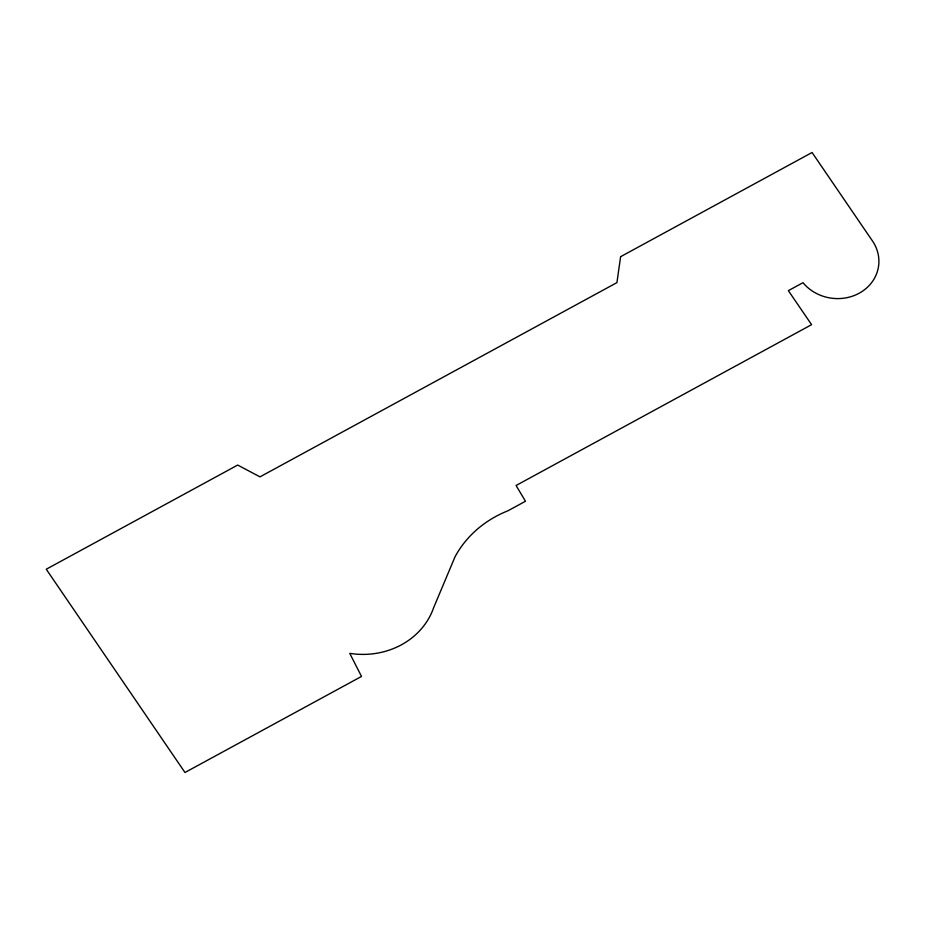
<?xml version="1.0" encoding="UTF-8"?>
<svg xmlns="http://www.w3.org/2000/svg" width="925" height="925" viewBox="0 0 925 925"><rect width="100%" height="100%" fill="white"/><g stroke="black" fill="none" stroke-linecap="round" stroke-linejoin="round"><path stroke-width="1.39" d="M620.617 256.688L616.929 282.622L259.983 476.861L237.702 465.055L46.25 569.233L184.977 772.502L361.502 676.441L349.754 653.362A76.162 68.681 7.1 0 0 433.64 607.713L455.042 556.769A110.179 99.357 7.1 0 1 507.929 510.797L525.481 501.246L516.069 485.498L811.595 324.675L788.366 290.658L802.993 282.692A42.307 38.156 7.1 0 0 861.36 291.942A42.307 38.156 7.1 0 0 871.523 239.598L812.069 152.498L620.617 256.688"/></g></svg>
